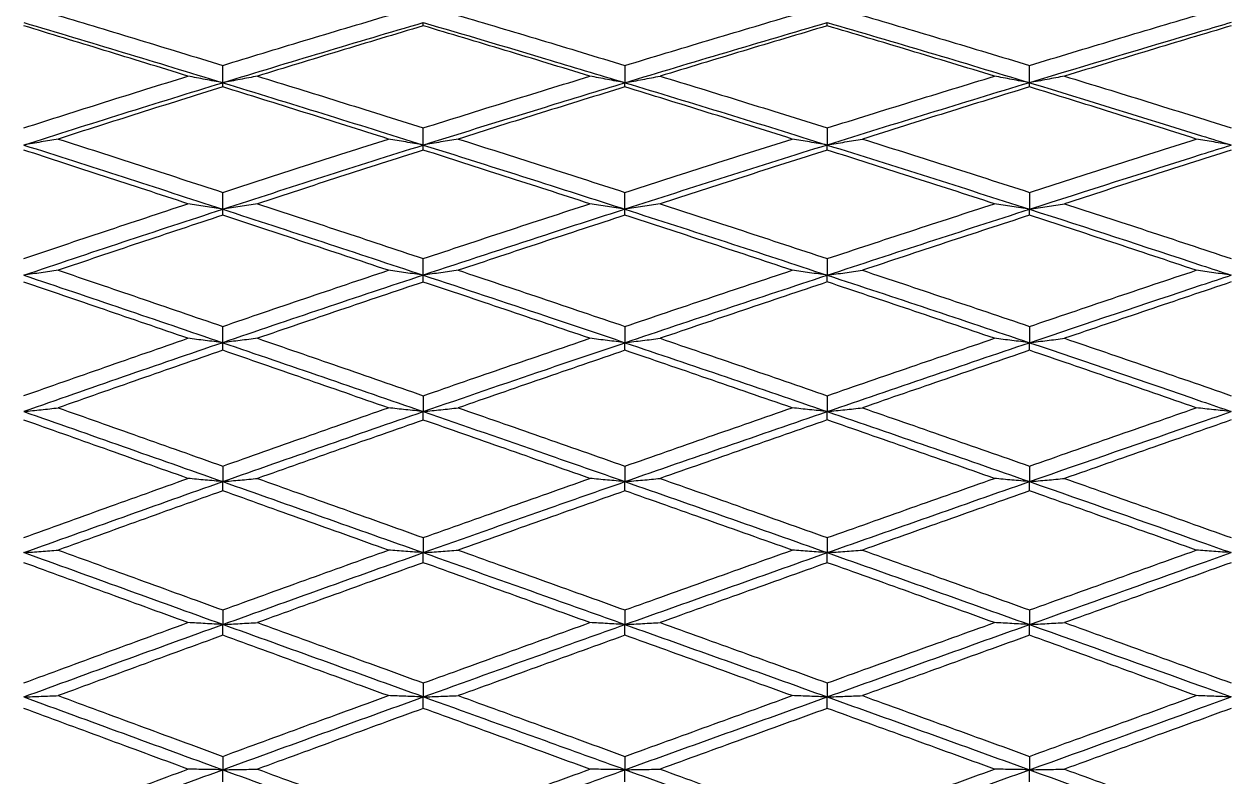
# Model space of a CAD drawing. Extents: x 6453 to 7582, y 0 to 827.
# Drawn here: x 6626.24 to 6641.25, y 218.1 to 227.44 of the extents above; entities that cross this region are included whole.
import ezdxf

# ---------------------------------------------------------------- set-up
doc = ezdxf.new("R2010")
doc.units = 0
doc.header["$LTSCALE"] = 30
doc.header["$MEASUREMENT"] = 0
doc.header["$PDMODE"] = 3
doc.header["$PDSIZE"] = -10
doc.layers.get('0').update_dxf_attribs({"linetype": 'CONTINUOUS'})
doc.layers.get('DEFPOINTS').update_dxf_attribs({"linetype": 'CONTINUOUS'})
doc.layers.add('1', color=7, linetype='CONTINUOUS')
doc.styles.add('Daelim Dimension', font='')
doc.styles.get('Daelim Dimension').set_extended_font_data('나눔고딕')
doc.dimstyles.new('DEFAULT', dxfattribs={"dimscale": 2, "dimtxt": 2, "dimasz": 2, "dimexe": 0, "dimexo": 2, "dimgap": 1, "dimtad": 1, "dimdec": 1, "dimzin": 9, "dimdsep": 46, "dimtxsty": 'Daelim Dimension', "dimcen": 0.5, "dimclrd": 252, "dimclre": 252, "dimclrt": 3, "dimadec": 1, "dimazin": 0, "dimtfac": 1, "dimtdec": 1, "dimtix": 1, "dimtmove": 0, "dimatfit": 3, "dimfxl": 1, "dimtolj": 1, "dimtzin": 1, "dimlwd": 9, "dimlwe": 9, "dimarcsym": 0})

# ---------------------------------------------------------------- blocks, each defined once
blk = doc.blocks.new('*D49')
at = {"color": 5, "lineweight": 9, "ltscale": 0.5, "transparency": 16777216}
for p, q in [((6677.333, 220.067), (6628.548, 268.005)), ((6604.922, 241.109), (6627.171, 263.751)), ((6649.476, 191.719), (6600.692, 239.657))]:
    blk.add_line(p, q, dxfattribs=at)
at = {"color": 5, "ltscale": 0.5, "transparency": 16777216}
for points in [[(6626.696, 264.218), (6627.647, 263.283), (6629.975, 266.604)], [(6604.446, 241.576), (6605.397, 240.641), (6602.118, 238.256)]]:
    blk.add_solid(points, dxfattribs=at)
at = {"layer": 'DEFPOINTS', "color": 0, "ltscale": 0.5, "transparency": 16777216}
for p in [(6629.975, 266.604), (6680.186, 217.263), (6652.329, 188.915)]:
    blk.add_point(p, dxfattribs=at)
at = {"color": 7, "ltscale": 0.5, "transparency": 16777216, "insert": (6610.763, 257.622), "char_height": 10, "attachment_point": 5, "rotation": 45.5011, "style": 'Daelim Dimension'}
blk.add_mtext('\\A1;40', dxfattribs=at)

msp = doc.modelspace()

# ---------------------------------------------------------------- linework, layer by layer
at = {"layer": '1', "color": 7, "linetype": 'Continuous', "lineweight": 18}
for points in [[(6626.234, 227.461), (6627.055, 227.216), (6627.88, 226.967), (6628.709, 226.713)], [(6626.663, 227.55), (6626.991, 227.451), (6627.66, 227.249), (6628.355, 227.036), (6628.709, 226.928)], [(6628.709, 226.928), (6629.041, 227.03), (6629.716, 227.235), (6630.415, 227.444), (6630.77, 227.55)], [(6628.709, 226.713), (6629.538, 226.967), (6630.37, 227.216), (6631.205, 227.461)], [(6631.205, 227.42), (6631.205, 227.427), (6631.205, 227.441), (6631.205, 227.455), (6631.205, 227.461)], [(6631.64, 227.55), (6631.974, 227.451), (6632.654, 227.248), (6633.357, 227.036), (6633.714, 226.927)], [(6633.714, 226.927), (6634.056, 227.031), (6634.743, 227.239), (6635.442, 227.446), (6635.794, 227.55)], [(6633.714, 226.713), (6634.552, 226.967), (6635.392, 227.216), (6636.231, 227.461)], [(6636.231, 227.461), (6637.07, 227.216), (6637.909, 226.967), (6638.747, 226.713)], [(6636.231, 227.42), (6636.231, 227.427), (6636.231, 227.441), (6636.231, 227.455), (6636.231, 227.461)], [(6636.668, 227.55), (6637.005, 227.45), (6637.689, 227.247), (6638.391, 227.036), (6638.747, 226.927)], [(6638.747, 226.927), (6639.104, 227.036), (6639.806, 227.248), (6640.487, 227.45), (6640.822, 227.55)], [(6628.277, 226.794), (6627.923, 226.904), (6627.229, 227.118), (6626.561, 227.321), (6626.234, 227.42)], [(6631.205, 227.42), (6630.85, 227.315), (6630.151, 227.104), (6629.474, 226.897), (6629.142, 226.794)], [(6633.278, 226.794), (6632.921, 226.904), (6632.218, 227.117), (6631.539, 227.321), (6631.205, 227.42)], [(6636.231, 227.42), (6635.877, 227.316), (6635.176, 227.106), (6634.49, 226.898), (6634.151, 226.794)], [(6638.311, 226.794), (6637.954, 226.903), (6637.252, 227.116), (6636.568, 227.32), (6636.231, 227.42)], [(6641.257, 227.42), (6640.922, 227.321), (6640.241, 227.116), (6639.54, 226.903), (6639.183, 226.794)], [(6628.709, 226.713), (6628.709, 226.749), (6628.709, 226.82), (6628.709, 226.892), (6628.709, 226.928)], [(6633.714, 226.927), (6633.714, 226.892), (6633.714, 226.82), (6633.714, 226.749), (6633.714, 226.713)], [(6638.747, 226.713), (6638.747, 226.749), (6638.747, 226.82), (6638.747, 226.892), (6638.747, 226.927)], [(6626.234, 226.151), (6626.564, 226.257), (6627.235, 226.47), (6627.926, 226.686), (6628.277, 226.794)], [(6626.234, 225.938), (6627.055, 226.201), (6627.88, 226.459), (6628.709, 226.713)], [(6628.709, 226.713), (6628.637, 226.726), (6628.492, 226.753), (6628.349, 226.781), (6628.277, 226.794)], [(6629.142, 226.794), (6629.07, 226.781), (6628.926, 226.753), (6628.782, 226.726), (6628.709, 226.713)], [(6628.709, 226.713), (6629.538, 226.459), (6630.37, 226.201), (6631.205, 225.938)], [(6628.709, 226.66), (6628.709, 226.669), (6628.709, 226.687), (6628.709, 226.704), (6628.709, 226.713)], [(6629.142, 226.794), (6629.473, 226.692), (6630.148, 226.483), (6630.848, 226.263), (6631.205, 226.151)], [(6631.205, 226.151), (6631.543, 226.257), (6632.226, 226.471), (6632.925, 226.686), (6633.278, 226.794)], [(6633.714, 226.713), (6633.641, 226.726), (6633.495, 226.753), (6633.35, 226.781), (6633.278, 226.794)], [(6633.714, 226.713), (6633.788, 226.726), (6633.934, 226.753), (6634.079, 226.781), (6634.151, 226.794)], [(6633.714, 226.713), (6634.552, 226.459), (6635.392, 226.201), (6636.231, 225.938)], [(6633.714, 226.661), (6633.714, 226.669), (6633.714, 226.687), (6633.714, 226.704), (6633.714, 226.713)], [(6634.151, 226.794), (6634.487, 226.692), (6635.17, 226.482), (6635.874, 226.263), (6636.231, 226.151)], [(6636.231, 226.151), (6636.578, 226.26), (6637.272, 226.476), (6637.965, 226.689), (6638.311, 226.794)], [(6638.747, 226.713), (6637.909, 226.459), (6637.07, 226.201), (6636.231, 225.938)], [(6638.747, 226.713), (6638.674, 226.726), (6638.528, 226.753), (6638.383, 226.781), (6638.311, 226.794)], [(6639.183, 226.794), (6639.111, 226.781), (6638.966, 226.753), (6638.82, 226.726), (6638.747, 226.713)], [(6638.747, 226.661), (6638.747, 226.669), (6638.747, 226.687), (6638.747, 226.704), (6638.747, 226.713)], [(6639.183, 226.794), (6639.521, 226.691), (6640.204, 226.481), (6640.903, 226.262), (6641.257, 226.151)], [(6628.709, 226.66), (6628.357, 226.551), (6627.663, 226.333), (6626.993, 226.119), (6626.663, 226.013)], [(6630.77, 226.013), (6630.414, 226.126), (6629.714, 226.347), (6629.04, 226.558), (6628.709, 226.66)], [(6633.714, 226.661), (6633.365, 226.553), (6632.669, 226.338), (6631.982, 226.122), (6631.64, 226.013)], [(6635.794, 226.013), (6635.437, 226.126), (6634.733, 226.346), (6634.05, 226.557), (6633.714, 226.661)], [(6638.747, 226.661), (6638.403, 226.555), (6637.712, 226.341), (6637.017, 226.123), (6636.668, 226.013)], [(6640.822, 226.013), (6640.467, 226.125), (6639.767, 226.345), (6639.084, 226.557), (6638.747, 226.661)], [(6631.205, 225.938), (6631.205, 225.974), (6631.205, 226.044), (6631.205, 226.115), (6631.205, 226.151)], [(6636.231, 226.151), (6636.231, 226.115), (6636.231, 226.044), (6636.231, 225.974), (6636.231, 225.938)], [(6626.663, 226.013), (6626.592, 226.001), (6626.45, 225.976), (6626.306, 225.951), (6626.234, 225.938)], [(6626.663, 226.013), (6626.995, 225.907), (6627.667, 225.689), (6628.359, 225.464), (6628.709, 225.35)], [(6628.709, 225.35), (6629.044, 225.459), (6629.722, 225.679), (6630.418, 225.902), (6630.77, 226.013)], [(6631.205, 225.938), (6631.132, 225.951), (6630.987, 225.976), (6630.842, 226.001), (6630.77, 226.013)], [(6631.64, 226.013), (6631.568, 226.001), (6631.423, 225.976), (6631.278, 225.951), (6631.205, 225.938)], [(6631.64, 226.013), (6631.974, 225.907), (6632.654, 225.691), (6633.357, 225.465), (6633.714, 225.35)], [(6633.714, 225.35), (6634.052, 225.459), (6634.736, 225.678), (6635.438, 225.901), (6635.794, 226.013)], [(6636.231, 225.938), (6636.157, 225.951), (6636.011, 225.976), (6635.866, 226.001), (6635.794, 226.013)], [(6636.231, 225.938), (6636.304, 225.951), (6636.45, 225.976), (6636.595, 226.001), (6636.668, 226.013)], [(6636.668, 226.013), (6637.005, 225.907), (6637.689, 225.69), (6638.391, 225.464), (6638.747, 225.35)], [(6638.747, 225.35), (6639.088, 225.46), (6639.774, 225.68), (6640.471, 225.902), (6640.822, 226.013)], [(6641.257, 225.938), (6641.184, 225.951), (6641.038, 225.976), (6640.894, 226.001), (6640.822, 226.013)], [(6626.234, 225.938), (6627.055, 225.676), (6627.88, 225.41), (6628.709, 225.14)], [(6628.277, 225.208), (6627.924, 225.324), (6627.231, 225.551), (6626.562, 225.769), (6626.234, 225.875)], [(6628.709, 225.14), (6629.538, 225.41), (6630.37, 225.676), (6631.205, 225.938)], [(6631.205, 225.875), (6630.855, 225.764), (6630.161, 225.541), (6629.479, 225.319), (6629.142, 225.208)], [(6631.205, 225.875), (6631.205, 225.886), (6631.205, 225.907), (6631.205, 225.928), (6631.205, 225.938)], [(6633.278, 225.208), (6632.921, 225.324), (6632.218, 225.551), (6631.539, 225.769), (6631.205, 225.875)], [(6636.231, 225.938), (6635.392, 225.676), (6634.552, 225.41), (6633.714, 225.14)], [(6636.231, 225.875), (6635.877, 225.763), (6635.177, 225.54), (6634.49, 225.318), (6634.151, 225.208)], [(6636.231, 225.938), (6637.07, 225.676), (6637.909, 225.41), (6638.747, 225.14)], [(6636.231, 225.875), (6636.231, 225.886), (6636.231, 225.907), (6636.231, 225.928), (6636.231, 225.938)], [(6638.311, 225.208), (6637.955, 225.324), (6637.252, 225.55), (6636.568, 225.768), (6636.231, 225.875)], [(6641.257, 225.875), (6640.908, 225.764), (6640.213, 225.542), (6639.526, 225.319), (6639.183, 225.208)], [(6626.234, 224.527), (6626.563, 224.638), (6627.232, 224.863), (6627.925, 225.092), (6628.277, 225.208)], [(6628.709, 225.14), (6628.637, 225.151), (6628.492, 225.174), (6628.349, 225.197), (6628.277, 225.208)], [(6628.709, 225.14), (6628.709, 225.175), (6628.709, 225.245), (6628.709, 225.315), (6628.709, 225.35)], [(6629.142, 225.208), (6629.07, 225.197), (6628.926, 225.174), (6628.782, 225.151), (6628.709, 225.14)], [(6629.142, 225.208), (6629.479, 225.098), (6630.159, 224.874), (6630.854, 224.643), (6631.205, 224.526)], [(6631.205, 224.526), (6631.547, 224.64), (6632.235, 224.868), (6632.929, 225.095), (6633.278, 225.208)], [(6633.714, 225.14), (6633.641, 225.151), (6633.495, 225.174), (6633.35, 225.197), (6633.278, 225.208)], [(6633.714, 225.14), (6633.714, 225.175), (6633.714, 225.245), (6633.714, 225.315), (6633.714, 225.35)], [(6634.151, 225.208), (6634.079, 225.197), (6633.934, 225.174), (6633.788, 225.151), (6633.714, 225.14)], [(6634.151, 225.208), (6634.487, 225.099), (6635.171, 224.876), (6635.874, 224.644), (6636.231, 224.526)], [(6636.231, 224.526), (6636.577, 224.641), (6637.269, 224.869), (6637.963, 225.095), (6638.311, 225.208)], [(6638.747, 225.14), (6638.674, 225.151), (6638.528, 225.174), (6638.383, 225.197), (6638.311, 225.208)], [(6638.747, 225.35), (6638.747, 225.315), (6638.747, 225.245), (6638.747, 225.175), (6638.747, 225.14)], [(6638.747, 225.14), (6638.82, 225.151), (6638.966, 225.174), (6639.111, 225.197), (6639.183, 225.208)], [(6639.183, 225.208), (6639.521, 225.099), (6640.204, 224.875), (6640.903, 224.644), (6641.257, 224.526)], [(6626.234, 224.32), (6627.055, 224.597), (6627.88, 224.87), (6628.709, 225.14)], [(6628.709, 225.066), (6628.359, 224.95), (6627.669, 224.721), (6626.995, 224.494), (6626.663, 224.381)], [(6628.709, 225.14), (6629.538, 224.87), (6630.37, 224.597), (6631.205, 224.32)], [(6628.709, 225.066), (6628.709, 225.078), (6628.709, 225.103), (6628.709, 225.128), (6628.709, 225.14)], [(6630.77, 224.381), (6630.413, 224.501), (6629.712, 224.734), (6629.039, 224.957), (6628.709, 225.066)], [(6633.714, 225.066), (6633.365, 224.952), (6632.67, 224.724), (6631.982, 224.495), (6631.64, 224.381)], [(6633.714, 225.14), (6634.552, 224.87), (6635.392, 224.597), (6636.231, 224.32)], [(6633.714, 225.066), (6633.714, 225.078), (6633.714, 225.103), (6633.714, 225.128), (6633.714, 225.14)], [(6635.794, 224.381), (6635.437, 224.5), (6634.733, 224.733), (6634.051, 224.956), (6633.714, 225.066)], [(6636.231, 224.32), (6637.07, 224.597), (6637.909, 224.87), (6638.747, 225.14)], [(6638.747, 225.066), (6638.399, 224.952), (6637.704, 224.725), (6637.013, 224.496), (6636.668, 224.381)], [(6638.747, 225.066), (6638.747, 225.078), (6638.747, 225.103), (6638.747, 225.128), (6638.747, 225.14)], [(6640.822, 224.381), (6640.467, 224.5), (6639.767, 224.732), (6639.084, 224.956), (6638.747, 225.066)], [(6631.205, 224.32), (6631.205, 224.354), (6631.205, 224.423), (6631.205, 224.492), (6631.205, 224.526)], [(6636.231, 224.526), (6636.231, 224.492), (6636.231, 224.423), (6636.231, 224.354), (6636.231, 224.32)], [(6626.663, 224.381), (6626.592, 224.371), (6626.45, 224.351), (6626.306, 224.33), (6626.234, 224.32)], [(6626.234, 224.32), (6627.055, 224.044), (6627.88, 223.764), (6628.709, 223.481)], [(6626.663, 224.381), (6626.991, 224.27), (6627.661, 224.042), (6628.356, 223.804), (6628.709, 223.683)], [(6628.709, 223.683), (6629.046, 223.799), (6629.726, 224.03), (6630.42, 224.264), (6630.77, 224.381)], [(6631.205, 224.32), (6630.37, 224.044), (6629.538, 223.764), (6628.709, 223.481)], [(6631.205, 224.32), (6631.132, 224.33), (6630.987, 224.351), (6630.842, 224.371), (6630.77, 224.381)], [(6631.64, 224.381), (6631.568, 224.371), (6631.423, 224.351), (6631.278, 224.33), (6631.205, 224.32)], [(6631.205, 224.235), (6631.205, 224.25), (6631.205, 224.278), (6631.205, 224.306), (6631.205, 224.32)], [(6631.64, 224.381), (6631.98, 224.268), (6632.665, 224.038), (6633.363, 223.802), (6633.714, 223.683)], [(6633.714, 223.683), (6634.058, 223.799), (6634.748, 224.032), (6635.444, 224.265), (6635.794, 224.381)], [(6633.714, 223.481), (6634.552, 223.764), (6635.392, 224.044), (6636.231, 224.32)], [(6636.231, 224.32), (6636.157, 224.33), (6636.011, 224.351), (6635.866, 224.371), (6635.794, 224.381)], [(6636.231, 224.32), (6636.304, 224.33), (6636.45, 224.351), (6636.595, 224.371), (6636.668, 224.381)], [(6636.231, 224.32), (6637.07, 224.044), (6637.909, 223.764), (6638.747, 223.481)], [(6636.231, 224.236), (6636.231, 224.25), (6636.231, 224.278), (6636.231, 224.306), (6636.231, 224.32)], [(6636.668, 224.381), (6637.005, 224.269), (6637.689, 224.04), (6638.391, 223.804), (6638.747, 223.683)], [(6638.747, 223.683), (6639.089, 223.799), (6639.777, 224.031), (6640.472, 224.265), (6640.822, 224.381)], [(6641.257, 224.32), (6641.184, 224.33), (6641.038, 224.351), (6640.894, 224.371), (6640.822, 224.381)], [(6628.277, 223.535), (6627.924, 223.656), (6627.23, 223.895), (6626.562, 224.123), (6626.234, 224.235)], [(6631.205, 224.235), (6630.855, 224.118), (6630.161, 223.884), (6629.479, 223.651), (6629.142, 223.535)], [(6633.278, 223.535), (6632.919, 223.657), (6632.215, 223.896), (6631.537, 224.124), (6631.205, 224.235)], [(6636.231, 224.236), (6635.881, 224.119), (6635.185, 223.885), (6634.495, 223.652), (6634.151, 223.535)], [(6638.311, 223.535), (6637.955, 223.656), (6637.252, 223.894), (6636.568, 224.123), (6636.231, 224.236)], [(6641.257, 224.236), (6640.909, 224.119), (6640.215, 223.885), (6639.527, 223.652), (6639.183, 223.535)], [(6628.709, 223.481), (6628.709, 223.515), (6628.709, 223.582), (6628.709, 223.649), (6628.709, 223.683)], [(6633.714, 223.683), (6633.714, 223.649), (6633.714, 223.582), (6633.714, 223.515), (6633.714, 223.481)], [(6638.747, 223.683), (6638.747, 223.649), (6638.747, 223.582), (6638.747, 223.515), (6638.747, 223.481)], [(6626.234, 222.823), (6626.566, 222.939), (6627.238, 223.175), (6627.928, 223.414), (6628.277, 223.535)], [(6628.709, 223.481), (6627.88, 223.198), (6627.055, 222.913), (6626.234, 222.625)], [(6628.709, 223.481), (6628.637, 223.49), (6628.492, 223.508), (6628.349, 223.526), (6628.277, 223.535)], [(6629.142, 223.535), (6629.07, 223.526), (6628.926, 223.508), (6628.782, 223.49), (6628.709, 223.481)], [(6628.709, 223.481), (6629.538, 223.198), (6630.37, 222.913), (6631.205, 222.625)], [(6628.709, 223.386), (6628.709, 223.402), (6628.709, 223.433), (6628.709, 223.465), (6628.709, 223.481)], [(6629.142, 223.535), (6629.472, 223.421), (6630.146, 223.189), (6630.848, 222.946), (6631.205, 222.822)], [(6631.205, 222.822), (6631.545, 222.94), (6632.23, 223.177), (6632.927, 223.415), (6633.278, 223.535)], [(6633.714, 223.481), (6633.641, 223.49), (6633.495, 223.508), (6633.35, 223.526), (6633.278, 223.535)], [(6633.714, 223.481), (6633.788, 223.49), (6633.934, 223.508), (6634.079, 223.526), (6634.151, 223.535)], [(6633.714, 223.481), (6634.552, 223.198), (6635.392, 222.913), (6636.231, 222.625)], [(6633.714, 223.386), (6633.714, 223.402), (6633.714, 223.434), (6633.714, 223.465), (6633.714, 223.481)], [(6634.151, 223.535), (6634.491, 223.419), (6635.177, 223.185), (6635.877, 222.944), (6636.231, 222.822)], [(6636.231, 222.822), (6636.577, 222.942), (6637.27, 223.18), (6637.964, 223.417), (6638.311, 223.535)], [(6636.231, 222.625), (6637.07, 222.913), (6637.909, 223.198), (6638.747, 223.481)], [(6638.747, 223.481), (6638.674, 223.49), (6638.528, 223.508), (6638.383, 223.526), (6638.311, 223.535)], [(6638.747, 223.481), (6638.82, 223.49), (6638.966, 223.508), (6639.111, 223.526), (6639.183, 223.535)], [(6638.747, 223.386), (6638.747, 223.402), (6638.747, 223.434), (6638.747, 223.465), (6638.747, 223.481)], [(6639.183, 223.535), (6639.521, 223.42), (6640.203, 223.186), (6640.903, 222.945), (6641.257, 222.822)], [(6628.709, 223.386), (6628.359, 223.265), (6627.668, 223.025), (6626.995, 222.788), (6626.663, 222.671)], [(6630.77, 222.671), (6630.413, 222.795), (6629.712, 223.039), (6629.039, 223.272), (6628.709, 223.386)], [(6633.714, 223.386), (6633.364, 223.266), (6632.667, 223.027), (6631.981, 222.79), (6631.64, 222.671)], [(6635.794, 222.671), (6635.436, 222.795), (6634.731, 223.038), (6634.049, 223.272), (6633.714, 223.386)], [(6638.747, 223.386), (6638.4, 223.267), (6637.705, 223.029), (6637.013, 222.791), (6636.668, 222.671)], [(6640.822, 222.671), (6640.467, 222.794), (6639.767, 223.037), (6639.084, 223.271), (6638.747, 223.386)], [(6631.205, 222.822), (6631.205, 222.789), (6631.205, 222.723), (6631.205, 222.658), (6631.205, 222.625)], [(6636.231, 222.822), (6636.231, 222.789), (6636.231, 222.723), (6636.231, 222.658), (6636.231, 222.625)], [(6626.234, 222.625), (6626.306, 222.632), (6626.45, 222.648), (6626.592, 222.663), (6626.663, 222.671)], [(6626.663, 222.671), (6626.991, 222.555), (6627.66, 222.318), (6628.355, 222.072), (6628.709, 221.946)], [(6628.709, 221.946), (6629.048, 222.067), (6629.731, 222.308), (6630.422, 222.55), (6630.77, 222.671)], [(6631.205, 222.625), (6631.132, 222.632), (6630.987, 222.648), (6630.842, 222.663), (6630.77, 222.671)], [(6631.205, 222.625), (6631.278, 222.632), (6631.423, 222.648), (6631.568, 222.663), (6631.64, 222.671)], [(6631.64, 222.671), (6631.973, 222.555), (6632.652, 222.319), (6633.356, 222.072), (6633.714, 221.946)], [(6633.714, 221.946), (6634.058, 222.067), (6634.749, 222.309), (6635.445, 222.55), (6635.794, 222.671)], [(6636.231, 222.625), (6636.157, 222.632), (6636.011, 222.648), (6635.866, 222.663), (6635.794, 222.671)], [(6636.231, 222.625), (6636.304, 222.632), (6636.45, 222.648), (6636.595, 222.663), (6636.668, 222.671)], [(6636.668, 222.671), (6637.006, 222.554), (6637.691, 222.316), (6638.392, 222.071), (6638.747, 221.946)], [(6638.747, 221.946), (6639.1, 222.07), (6639.799, 222.315), (6640.483, 222.553), (6640.822, 222.671)], [(6641.257, 222.625), (6641.184, 222.632), (6641.038, 222.648), (6640.894, 222.663), (6640.822, 222.671)], [(6626.234, 222.625), (6627.055, 222.337), (6627.88, 222.046), (6628.709, 221.754)], [(6628.277, 221.793), (6627.924, 221.919), (6627.23, 222.166), (6626.562, 222.403), (6626.234, 222.519)], [(6628.709, 221.754), (6629.538, 222.046), (6630.37, 222.337), (6631.205, 222.625)], [(6631.205, 222.519), (6630.857, 222.398), (6630.165, 222.155), (6629.481, 221.913), (6629.142, 221.793)], [(6631.205, 222.519), (6631.205, 222.537), (6631.205, 222.572), (6631.205, 222.607), (6631.205, 222.625)], [(6633.278, 221.793), (6632.92, 221.919), (6632.216, 222.166), (6631.538, 222.403), (6631.205, 222.519)], [(6633.714, 221.754), (6634.552, 222.046), (6635.392, 222.337), (6636.231, 222.625)], [(6636.231, 222.52), (6635.882, 222.398), (6635.186, 222.156), (6634.495, 221.914), (6634.151, 221.793)], [(6636.231, 222.625), (6637.07, 222.337), (6637.909, 222.046), (6638.747, 221.754)], [(6636.231, 222.52), (6636.231, 222.537), (6636.231, 222.572), (6636.231, 222.607), (6636.231, 222.625)], [(6638.311, 221.793), (6637.954, 221.918), (6637.251, 222.165), (6636.567, 222.403), (6636.231, 222.52)], [(6641.257, 222.52), (6640.917, 222.401), (6640.232, 222.161), (6639.535, 221.916), (6639.183, 221.793)], [(6628.709, 221.946), (6628.709, 221.914), (6628.709, 221.85), (6628.709, 221.786), (6628.709, 221.754)], [(6633.714, 221.946), (6633.714, 221.914), (6633.714, 221.85), (6633.714, 221.786), (6633.714, 221.754)], [(6638.747, 221.946), (6638.747, 221.914), (6638.747, 221.85), (6638.747, 221.786), (6638.747, 221.754)], [(6626.234, 221.058), (6626.569, 221.179), (6627.245, 221.424), (6627.931, 221.669), (6628.277, 221.793)], [(6628.709, 221.754), (6628.637, 221.76), (6628.492, 221.773), (6628.349, 221.786), (6628.277, 221.793)], [(6628.709, 221.754), (6628.782, 221.76), (6628.926, 221.773), (6629.07, 221.786), (6629.142, 221.793)], [(6629.142, 221.793), (6629.472, 221.675), (6630.147, 221.435), (6630.848, 221.185), (6631.205, 221.057)], [(6631.205, 221.057), (6631.546, 221.179), (6632.232, 221.423), (6632.928, 221.669), (6633.278, 221.793)], [(6633.714, 221.754), (6633.641, 221.76), (6633.495, 221.773), (6633.35, 221.786), (6633.278, 221.793)], [(6633.714, 221.754), (6633.788, 221.76), (6633.934, 221.773), (6634.079, 221.786), (6634.151, 221.793)], [(6634.151, 221.793), (6634.486, 221.675), (6635.168, 221.434), (6635.873, 221.184), (6636.231, 221.057)], [(6636.231, 221.057), (6636.578, 221.18), (6637.271, 221.426), (6637.964, 221.671), (6638.311, 221.793)], [(6638.747, 221.754), (6638.674, 221.76), (6638.528, 221.773), (6638.383, 221.786), (6638.311, 221.793)], [(6638.747, 221.754), (6638.82, 221.76), (6638.966, 221.773), (6639.111, 221.786), (6639.183, 221.793)], [(6639.183, 221.793), (6639.519, 221.674), (6640.201, 221.434), (6640.901, 221.184), (6641.257, 221.057)], [(6626.234, 220.871), (6627.055, 221.167), (6627.88, 221.461), (6628.709, 221.754)], [(6628.709, 221.639), (6628.363, 221.515), (6627.676, 221.269), (6626.999, 221.024), (6626.663, 220.902)], [(6628.709, 221.754), (6629.538, 221.461), (6630.37, 221.167), (6631.205, 220.871)], [(6628.709, 221.639), (6628.709, 221.658), (6628.709, 221.696), (6628.709, 221.735), (6628.709, 221.754)], [(6630.77, 220.902), (6630.413, 221.03), (6629.713, 221.28), (6629.039, 221.521), (6628.709, 221.639)], [(6633.714, 221.639), (6633.364, 221.515), (6632.668, 221.269), (6631.981, 221.024), (6631.64, 220.902)], [(6633.714, 221.754), (6634.552, 221.461), (6635.392, 221.167), (6636.231, 220.871)], [(6633.714, 221.639), (6633.714, 221.658), (6633.714, 221.696), (6633.714, 221.735), (6633.714, 221.754)], [(6635.794, 220.902), (6635.436, 221.029), (6634.732, 221.279), (6634.05, 221.52), (6633.714, 221.639)], [(6636.231, 220.871), (6637.07, 221.167), (6637.909, 221.461), (6638.747, 221.754)], [(6638.747, 221.639), (6638.402, 221.517), (6637.711, 221.272), (6637.016, 221.026), (6636.668, 220.902)], [(6638.747, 221.639), (6638.747, 221.658), (6638.747, 221.696), (6638.747, 221.735), (6638.747, 221.754)], [(6640.822, 220.902), (6640.467, 221.028), (6639.767, 221.278), (6639.084, 221.52), (6638.747, 221.639)], [(6631.205, 221.057), (6631.205, 221.026), (6631.205, 220.964), (6631.205, 220.902), (6631.205, 220.871)], [(6636.231, 221.057), (6636.231, 221.026), (6636.231, 220.964), (6636.231, 220.902), (6636.231, 220.871)], [(6626.234, 220.871), (6626.306, 220.876), (6626.45, 220.886), (6626.592, 220.897), (6626.663, 220.902)], [(6628.709, 219.977), (6627.88, 220.276), (6627.055, 220.574), (6626.234, 220.871)], [(6626.663, 220.902), (6626.991, 220.783), (6627.66, 220.539), (6628.355, 220.287), (6628.709, 220.158)], [(6628.709, 220.158), (6629.049, 220.282), (6629.733, 220.529), (6630.423, 220.777), (6630.77, 220.902)], [(6628.709, 219.977), (6629.538, 220.276), (6630.37, 220.574), (6631.205, 220.871)], [(6631.205, 220.871), (6631.132, 220.876), (6630.987, 220.886), (6630.842, 220.897), (6630.77, 220.902)], [(6631.205, 220.871), (6631.278, 220.876), (6631.423, 220.886), (6631.568, 220.897), (6631.64, 220.902)], [(6631.205, 220.746), (6631.205, 220.767), (6631.205, 220.808), (6631.205, 220.85), (6631.205, 220.871)], [(6631.64, 220.902), (6631.973, 220.782), (6632.653, 220.539), (6633.356, 220.287), (6633.714, 220.158)], [(6633.714, 220.158), (6634.054, 220.28), (6634.74, 220.526), (6635.44, 220.776), (6635.794, 220.902)], [(6633.714, 219.977), (6634.552, 220.276), (6635.392, 220.574), (6636.231, 220.871)], [(6636.231, 220.871), (6636.157, 220.876), (6636.011, 220.886), (6635.866, 220.897), (6635.794, 220.902)], [(6636.231, 220.871), (6636.304, 220.876), (6636.45, 220.886), (6636.595, 220.897), (6636.668, 220.902)], [(6636.231, 220.871), (6637.07, 220.574), (6637.909, 220.276), (6638.747, 219.977)], [(6636.231, 220.746), (6636.231, 220.767), (6636.231, 220.808), (6636.231, 220.85), (6636.231, 220.871)], [(6636.668, 220.902), (6637.005, 220.782), (6637.688, 220.538), (6638.391, 220.286), (6638.747, 220.158)], [(6638.747, 220.158), (6639.091, 220.282), (6639.781, 220.529), (6640.474, 220.777), (6640.822, 220.902)], [(6641.257, 220.871), (6641.184, 220.876), (6641.038, 220.886), (6640.894, 220.897), (6640.822, 220.902)], [(6628.277, 220.001), (6627.923, 220.13), (6627.229, 220.383), (6626.561, 220.626), (6626.234, 220.746)], [(6631.205, 220.746), (6630.858, 220.621), (6630.167, 220.373), (6629.482, 220.125), (6629.142, 220.001)], [(6633.278, 220.001), (6632.92, 220.13), (6632.217, 220.383), (6631.538, 220.626), (6631.205, 220.746)], [(6636.231, 220.746), (6635.878, 220.62), (6635.18, 220.37), (6634.492, 220.124), (6634.151, 220.001)], [(6638.311, 220.001), (6637.954, 220.129), (6637.251, 220.381), (6636.568, 220.626), (6636.231, 220.746)], [(6641.257, 220.746), (6640.903, 220.619), (6640.203, 220.368), (6639.52, 220.122), (6639.183, 220.001)], [(6628.709, 220.158), (6628.709, 220.128), (6628.709, 220.068), (6628.709, 220.008), (6628.709, 219.977)], [(6633.714, 220.158), (6633.714, 220.128), (6633.714, 220.068), (6633.714, 220.007), (6633.714, 219.977)], [(6638.747, 220.158), (6638.747, 220.128), (6638.747, 220.068), (6638.747, 220.007), (6638.747, 219.977)], [(6626.234, 219.251), (6626.57, 219.375), (6627.246, 219.624), (6627.932, 219.875), (6628.277, 220.001)], [(6626.234, 219.077), (6627.055, 219.378), (6627.88, 219.678), (6628.709, 219.977)], [(6628.709, 219.977), (6628.637, 219.981), (6628.492, 219.989), (6628.349, 219.997), (6628.277, 220.001)], [(6628.709, 219.977), (6628.782, 219.981), (6628.926, 219.989), (6629.07, 219.997), (6629.142, 220.001)], [(6631.205, 219.077), (6630.37, 219.378), (6629.538, 219.678), (6628.709, 219.977)], [(6628.709, 219.843), (6628.709, 219.866), (6628.709, 219.91), (6628.709, 219.955), (6628.709, 219.977)], [(6629.142, 220.001), (6629.473, 219.881), (6630.147, 219.635), (6630.848, 219.381), (6631.205, 219.251)], [(6631.205, 219.251), (6631.548, 219.375), (6632.237, 219.625), (6632.93, 219.876), (6633.278, 220.001)], [(6633.714, 219.977), (6633.641, 219.981), (6633.495, 219.989), (6633.35, 219.997), (6633.278, 220.001)], [(6633.714, 219.977), (6633.788, 219.981), (6633.934, 219.989), (6634.079, 219.997), (6634.151, 220.001)], [(6633.714, 219.977), (6634.552, 219.678), (6635.392, 219.378), (6636.231, 219.077)], [(6633.714, 219.844), (6633.714, 219.866), (6633.714, 219.911), (6633.714, 219.955), (6633.714, 219.977)], [(6634.151, 220.001), (6634.487, 219.88), (6635.169, 219.634), (6635.873, 219.38), (6636.231, 219.251)], [(6636.231, 219.251), (6636.579, 219.377), (6637.275, 219.628), (6637.966, 219.877), (6638.311, 220.001)], [(6636.231, 219.077), (6637.07, 219.378), (6637.909, 219.678), (6638.747, 219.977)], [(6638.747, 219.977), (6638.674, 219.981), (6638.528, 219.989), (6638.383, 219.997), (6638.311, 220.001)], [(6638.747, 219.977), (6638.82, 219.981), (6638.966, 219.989), (6639.111, 219.997), (6639.183, 220.001)], [(6638.747, 219.844), (6638.747, 219.866), (6638.747, 219.911), (6638.747, 219.955), (6638.747, 219.977)], [(6639.183, 220.001), (6639.521, 219.879), (6640.204, 219.633), (6640.903, 219.379), (6641.257, 219.251)], [(6628.709, 219.843), (6628.363, 219.717), (6627.676, 219.466), (6626.999, 219.217), (6626.663, 219.093)], [(6630.77, 219.093), (6630.413, 219.222), (6629.713, 219.478), (6629.04, 219.723), (6628.709, 219.843)], [(6633.714, 219.844), (6633.366, 219.718), (6632.673, 219.468), (6631.983, 219.217), (6631.64, 219.093)], [(6635.794, 219.093), (6635.436, 219.222), (6634.732, 219.476), (6634.05, 219.723), (6633.714, 219.844)], [(6638.747, 219.844), (6638.392, 219.716), (6637.69, 219.462), (6637.006, 219.215), (6636.668, 219.093)], [(6640.822, 219.093), (6640.467, 219.221), (6639.767, 219.475), (6639.084, 219.722), (6638.747, 219.844)], [(6631.205, 219.251), (6631.205, 219.222), (6631.205, 219.164), (6631.205, 219.106), (6631.205, 219.077)], [(6636.231, 219.251), (6636.231, 219.222), (6636.231, 219.164), (6636.231, 219.106), (6636.231, 219.077)], [(6626.234, 219.077), (6626.306, 219.079), (6626.45, 219.085), (6626.592, 219.09), (6626.663, 219.093)], [(6626.234, 219.077), (6627.055, 218.776), (6627.88, 218.474), (6628.709, 218.171)], [(6626.663, 219.093), (6626.991, 218.971), (6627.66, 218.725), (6628.355, 218.468), (6628.709, 218.338)], [(6628.709, 218.338), (6629.046, 218.462), (6629.726, 218.712), (6630.42, 218.965), (6630.77, 219.093)], [(6628.709, 218.171), (6629.538, 218.474), (6630.37, 218.776), (6631.205, 219.077)], [(6631.205, 219.077), (6631.132, 219.079), (6630.987, 219.085), (6630.842, 219.09), (6630.77, 219.093)], [(6631.205, 219.077), (6631.278, 219.079), (6631.423, 219.085), (6631.568, 219.09), (6631.64, 219.093)], [(6631.205, 218.934), (6631.205, 218.958), (6631.205, 219.006), (6631.205, 219.053), (6631.205, 219.077)], [(6631.64, 219.093), (6631.974, 218.971), (6632.653, 218.724), (6633.357, 218.468), (6633.714, 218.338)], [(6633.714, 218.338), (6634.059, 218.463), (6634.75, 218.714), (6635.445, 218.966), (6635.794, 219.093)], [(6633.714, 218.171), (6634.552, 218.474), (6635.392, 218.776), (6636.231, 219.077)], [(6636.231, 219.077), (6636.157, 219.079), (6636.011, 219.085), (6635.866, 219.09), (6635.794, 219.093)], [(6636.231, 219.077), (6636.304, 219.079), (6636.45, 219.085), (6636.595, 219.09), (6636.668, 219.093)], [(6636.231, 219.077), (6637.07, 218.776), (6637.909, 218.474), (6638.747, 218.171)], [(6636.231, 218.934), (6636.231, 218.958), (6636.231, 219.006), (6636.231, 219.053), (6636.231, 219.077)], [(6636.668, 219.093), (6637.005, 218.97), (6637.689, 218.723), (6638.391, 218.467), (6638.747, 218.338)], [(6638.747, 218.338), (6639.084, 218.461), (6639.768, 218.709), (6640.467, 218.964), (6640.822, 219.093)], [(6641.257, 219.077), (6641.184, 219.079), (6641.038, 219.085), (6640.894, 219.09), (6640.822, 219.093)], [(6628.277, 218.179), (6627.923, 218.31), (6627.229, 218.566), (6626.561, 218.813), (6626.234, 218.934)], [(6631.205, 218.934), (6630.855, 218.807), (6630.162, 218.553), (6629.48, 218.303), (6629.142, 218.179)], [(6633.278, 218.179), (6632.921, 218.309), (6632.218, 218.565), (6631.539, 218.813), (6631.205, 218.934)], [(6636.231, 218.934), (6635.874, 218.805), (6635.171, 218.55), (6634.488, 218.302), (6634.151, 218.179)], [(6638.311, 218.179), (6637.954, 218.309), (6637.252, 218.564), (6636.568, 218.812), (6636.231, 218.934)], [(6641.257, 218.934), (6640.903, 218.805), (6640.203, 218.551), (6639.521, 218.302), (6639.183, 218.179)], [(6628.709, 218.338), (6628.709, 218.31), (6628.709, 218.255), (6628.709, 218.199), (6628.709, 218.171)], [(6633.714, 218.338), (6633.714, 218.31), (6633.714, 218.255), (6633.714, 218.199), (6633.714, 218.171)], [(6638.747, 218.338), (6638.747, 218.31), (6638.747, 218.255), (6638.747, 218.199), (6638.747, 218.171)], [(6626.234, 217.423), (6626.566, 217.546), (6627.238, 217.795), (6627.928, 218.05), (6628.277, 218.179)], [(6626.234, 217.263), (6627.055, 217.566), (6627.88, 217.869), (6628.709, 218.171)], [(6628.709, 218.171), (6628.637, 218.173), (6628.492, 218.175), (6628.349, 218.178), (6628.277, 218.179)], [(6628.709, 218.171), (6628.782, 218.173), (6628.926, 218.175), (6629.07, 218.178), (6629.142, 218.179)], [(6628.709, 218.171), (6629.538, 217.869), (6630.37, 217.566), (6631.205, 217.263)], [(6628.709, 218.02), (6628.709, 218.045), (6628.709, 218.096), (6628.709, 218.146), (6628.709, 218.171)], [(6629.142, 218.179), (6629.473, 218.057), (6630.148, 217.81), (6630.848, 217.553), (6631.205, 217.422)], [(6631.205, 217.422), (6631.544, 217.547), (6632.229, 217.797), (6632.926, 218.051), (6633.278, 218.179)], [(6633.714, 218.171), (6633.641, 218.173), (6633.495, 218.175), (6633.35, 218.178), (6633.278, 218.179)], [(6633.714, 218.171), (6633.788, 218.173), (6633.934, 218.175), (6634.079, 218.178), (6634.151, 218.179)], [(6636.231, 217.263), (6635.392, 217.566), (6634.552, 217.869), (6633.714, 218.171)], [(6633.714, 218.02), (6633.714, 218.045), (6633.714, 218.096), (6633.714, 218.146), (6633.714, 218.171)], [(6634.151, 218.179), (6634.487, 218.057), (6635.17, 217.808), (6635.874, 217.552), (6636.231, 217.422)], [(6636.231, 217.422), (6636.568, 217.545), (6637.252, 217.794), (6637.955, 218.05), (6638.311, 218.179)], [(6636.231, 217.263), (6637.07, 217.566), (6637.909, 217.869), (6638.747, 218.171)], [(6638.747, 218.171), (6638.674, 218.173), (6638.528, 218.175), (6638.383, 218.178), (6638.311, 218.179)], [(6638.747, 218.171), (6638.82, 218.173), (6638.966, 218.175), (6639.111, 218.178), (6639.183, 218.179)], [(6638.747, 218.02), (6638.747, 218.045), (6638.747, 218.096), (6638.747, 218.146), (6638.747, 218.171)], [(6639.183, 218.179), (6639.521, 218.056), (6640.204, 217.807), (6640.903, 217.552), (6641.257, 217.422)]]:
    msp.add_open_spline(points, degree=3, dxfattribs=at)
for points, knots in [([(6631.205, 227.461), (6631.71, 227.313), (6632.546, 227.065), (6633.384, 226.813), (6633.714, 226.713)], [0, 0, 0, 0, 0.605509, 1, 1, 1, 1]), ([(6641.257, 227.461), (6641.134, 227.425), (6640.299, 227.18), (6639.462, 226.929), (6638.747, 226.713)], [0, 0, 0, 0, 0.146882, 1, 1, 1, 1]), ([(6631.205, 225.938), (6631.71, 226.097), (6632.546, 226.357), (6633.384, 226.613), (6633.714, 226.713)], [0, 0, 0, 0, 0.605509, 1, 1, 1, 1]), ([(6638.747, 226.713), (6639.462, 226.496), (6640.299, 226.238), (6641.134, 225.977), (6641.257, 225.938)], [0, 0, 0, 0, 0.853118, 1, 1, 1, 1]), ([(6631.205, 225.938), (6631.71, 225.779), (6632.546, 225.515), (6633.384, 225.246), (6633.714, 225.14)], [0, 0, 0, 0, 0.605509, 1, 1, 1, 1]), ([(6638.747, 225.14), (6639.462, 225.37), (6640.299, 225.637), (6641.134, 225.9), (6641.257, 225.938)], [0, 0, 0, 0, 0.853118, 1, 1, 1, 1]), ([(6633.714, 225.14), (6633.384, 225.034), (6632.546, 224.762), (6631.71, 224.488), (6631.205, 224.32)], [0, 0, 0, 0, 0.394491, 1, 1, 1, 1]), ([(6638.747, 225.14), (6639.462, 224.91), (6640.299, 224.637), (6641.134, 224.361), (6641.257, 224.32)], [0, 0, 0, 0, 0.853118, 1, 1, 1, 1]), ([(6631.205, 224.32), (6631.71, 224.153), (6632.546, 223.874), (6633.384, 223.592), (6633.714, 223.481)], [0, 0, 0, 0, 0.605509, 1, 1, 1, 1]), ([(6638.747, 223.481), (6639.462, 223.722), (6640.299, 224.002), (6641.134, 224.28), (6641.257, 224.32)], [0, 0, 0, 0, 0.853118, 1, 1, 1, 1]), ([(6631.205, 222.625), (6631.71, 222.799), (6632.546, 223.086), (6633.384, 223.369), (6633.714, 223.481)], [0, 0, 0, 0, 0.605509, 1, 1, 1, 1]), ([(6638.747, 223.481), (6639.462, 223.24), (6640.299, 222.955), (6641.134, 222.667), (6641.257, 222.625)], [0, 0, 0, 0, 0.853118, 1, 1, 1, 1]), ([(6631.205, 222.625), (6631.71, 222.45), (6632.546, 222.161), (6633.384, 221.869), (6633.714, 221.754)], [0, 0, 0, 0, 0.605509, 1, 1, 1, 1]), ([(6638.747, 221.754), (6639.462, 222.003), (6640.299, 222.294), (6641.134, 222.582), (6641.257, 222.625)], [0, 0, 0, 0, 0.853118, 1, 1, 1, 1]), ([(6631.205, 220.871), (6631.71, 221.05), (6632.546, 221.345), (6633.384, 221.638), (6633.714, 221.754)], [0, 0, 0, 0, 0.605509, 1, 1, 1, 1]), ([(6638.747, 221.754), (6639.462, 221.504), (6640.299, 221.21), (6641.134, 220.914), (6641.257, 220.871)], [0, 0, 0, 0, 0.853118, 1, 1, 1, 1]), ([(6631.205, 220.871), (6631.71, 220.691), (6632.546, 220.394), (6633.384, 220.095), (6633.714, 219.977)], [0, 0, 0, 0, 0.605509, 1, 1, 1, 1]), ([(6638.747, 219.977), (6639.462, 220.233), (6640.299, 220.531), (6641.134, 220.827), (6641.257, 220.871)], [0, 0, 0, 0, 0.853118, 1, 1, 1, 1]), ([(6631.205, 219.077), (6631.71, 219.259), (6632.546, 219.56), (6633.384, 219.859), (6633.714, 219.977)], [0, 0, 0, 0, 0.605509, 1, 1, 1, 1]), ([(6638.747, 219.977), (6639.462, 219.722), (6640.299, 219.422), (6641.134, 219.121), (6641.257, 219.077)], [0, 0, 0, 0, 0.853118, 1, 1, 1, 1]), ([(6633.714, 218.171), (6633.384, 218.291), (6632.546, 218.593), (6631.71, 218.894), (6631.205, 219.077)], [0, 0, 0, 0, 0.394491, 1, 1, 1, 1]), ([(6638.747, 218.171), (6639.462, 218.429), (6640.299, 218.731), (6641.134, 219.033), (6641.257, 219.077)], [0, 0, 0, 0, 0.853118, 1, 1, 1, 1]), ([(6631.205, 217.263), (6631.71, 217.447), (6632.546, 217.749), (6633.384, 218.052), (6633.714, 218.171)], [0, 0, 0, 0, 0.605509, 1, 1, 1, 1]), ([(6638.747, 218.171), (6639.462, 217.913), (6640.299, 217.611), (6641.134, 217.308), (6641.257, 217.263)], [0, 0, 0, 0, 0.853118, 1, 1, 1, 1])]:
    msp.add_open_spline(points, degree=3, knots=knots, dxfattribs=at)

# ---------------------------------------------------------------- dimensions: what is measured, and where the dimension line sits
at = {"color": 5, "ltscale": 0.5}
dim = msp.add_aligned_dim(p1=(6652.329, 188.915), p2=(6680.186, 217.263), distance=70.396, dimstyle='DEFAULT', override={"dimtxt": 5, "dimexe": 1, "dimdec": 0, "dimclrd": 5, "dimclre": 5, "dimclrt": 7}, dxfattribs=at)
dim.commit()
dim.dimension.update_dxf_attribs({"geometry": '*D49', "text_midpoint": (6610.763, 257.622)})

doc.saveas('drawing.dxf')
